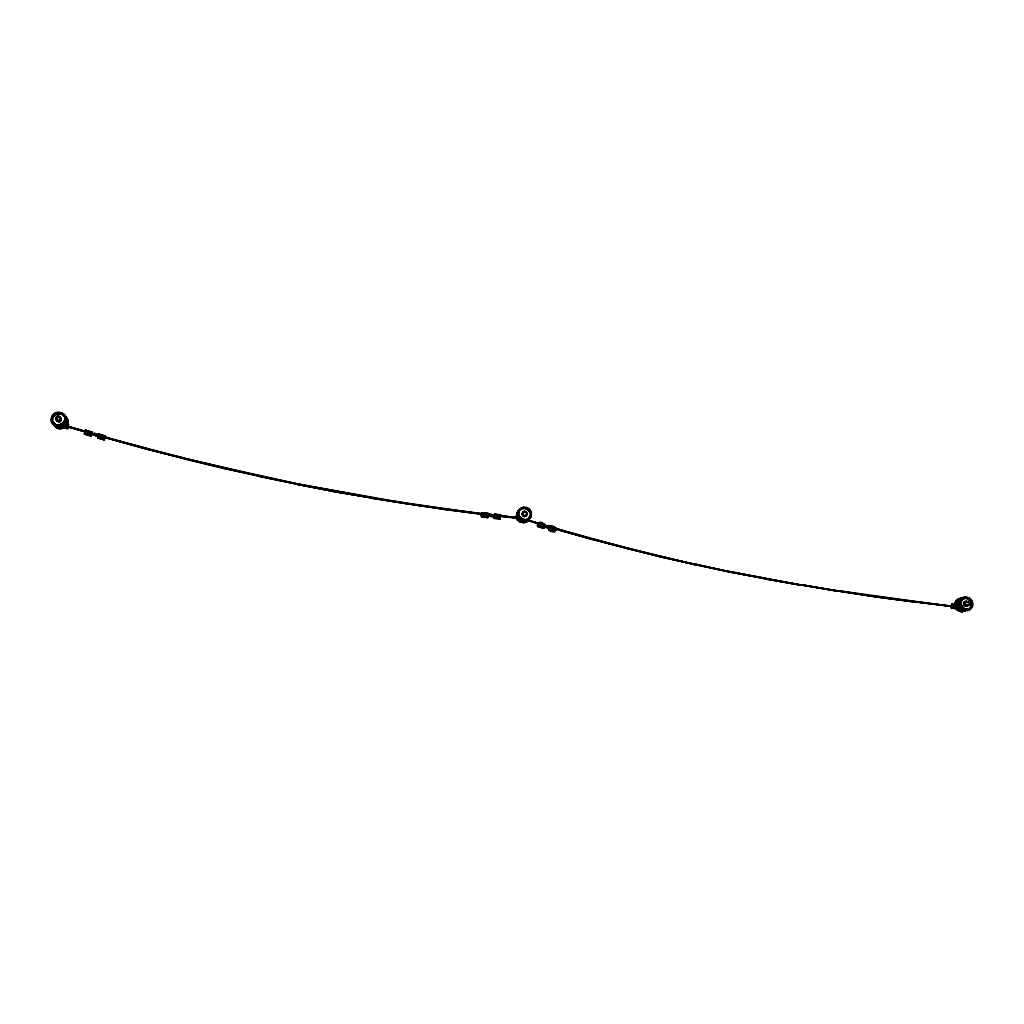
<?xml version="1.0" encoding="UTF-8"?>
<svg xmlns="http://www.w3.org/2000/svg" width="1024" height="1024" viewBox="0 0 1024 1024"><rect width="100%" height="100%" fill="white"/><g stroke="black" fill="none" stroke-linecap="round" stroke-linejoin="round"><path stroke-width="1.5" d="M967.642 598.925C963.418 597.709 970.291 598.016 967.974 598.323C970.534 600.64 973.158 607.437 968.038 609.638C968.832 610.125 971.456 609.024 969.165 608.768M53.773 422.835C52.582 428.006 68.685 423.859 64.512 415.565M67.072 420.646C65.664 412.979 64.819 420.544 66.918 422.31C67.034 428.314 57.702 429.158 55.834 425.523M55.398 424.218C50.611 421.03 58.406 431.014 56.934 424.742M55.949 425.626C44.979 415.066 55.616 428.173 59.405 428.48M84.403 434.15L85.722 430.067L84.531 434.227L90.829 436.07L92.006 431.91L91.469 432.832M962.035 609.28C972.672 611.917 954.368 604.826 962.982 599.002C961.139 597.261 962.278 601.075 964.211 598.349C964.019 596.966 961.203 597.299 961.664 598.579M528.96 518.17C527.142 522.278 517.44 517.338 518.093 512.922C521.062 507.622 517.824 511.45 522.47 508.813C528.614 505.254 534.682 522.816 528.934 509.094C522.906 506.048 521.331 508.365 518.682 510.899M958.925 610.394L960.64 611.571L961.088 610.586L965.581 610.278L961.946 611.546L963.11 610.675M523.379 508.467L523.482 507.814L523.635 508.518M528.077 518.707C528.947 519.347 523.302 524.518 523.725 521.626M524.045 521.792L524.186 520.819M524.442 520.64C524.352 519.987 528.896 521.088 527.027 519.885M522.432 521.114C521.498 521.843 525.888 521.408 525.222 519.642M530.56 513.933C530.291 507.699 532.07 517.44 529.984 517.504M58.381 412.966L60.506 412.966M58.573 424.858C58.854 427.29 59.456 424.422 56.845 425.216M56.666 426.394C62.502 427.853 52.966 427.482 53.888 424.602C51.955 421.222 52.096 415.181 57.139 414.016C61.606 411.43 66.47 417.357 62.144 413.261M527.629 520.269L529.869 516.365M517.619 515.43C516.198 517.978 517.005 518.502 518.963 520.883C519.283 521.062 516.698 516.493 519.693 519.77C518.579 520.166 524.582 520.768 525.171 520.742M838.118 591.296L801.434 584.717L838.093 591.347L838.182 590.669L952.128 606.49L875.43 596.928L875.52 596.186L875.443 596.915M521.894 522.47L523.75 522.099M694.451 564.621L694.579 563.904L729.587 571.994L801.395 585.229L765.184 578.944L765.274 578.253L729.574 571.75L659.827 556.736L694.515 564.454L625.779 547.661L558.797 529.37L558.707 530.01L592 539.456L592.102 538.714L591.974 539.443M966.246 598.451C964.8 597.094 957.594 598.899 961.472 599.552M962.534 610.918L961.946 611.546M964.813 598.349C964.941 595.814 966.784 599.539 963.354 598.413M965.67 609.805C965.542 610.714 962.304 610.739 964.173 609.702M968.704 610.112C965.478 611.904 968.947 608.64 965.914 609.344M875.443 596.877L801.382 585.037L729.562 572.019L694.451 564.518M517.606 518.298L481.178 514.099L517.632 517.862A1420.864 708.365 21.9 0 1 297.459 484.16L222.387 468.16L184.422 458.957M966.426 597.798L967.027 598.157L964.787 598.118M962.355 611.635L960.307 610.867L964.058 610.79M961.869 610.317C962.202 612.224 965.107 607.642 967.194 610.394M965.734 609.997L965.12 609.626L968.73 609.152M528.269 518.886L528.896 518.707M530.317 513.958L530.496 515.494M530.79 513.536L529.779 518.528L531.277 515.379M530.918 515.533L530.995 513.549M531.098 515.52L531.174 513.574M531.213 515.482L531.354 513.651M518.95 511.091L518.182 514.611L518.643 511.347M518.387 514.611L518.451 512.627M524.864 512.115L522.752 512.806L522.227 514.406L522.688 513.587C523.085 508.429 530.419 513.37 525.773 516.134C522.189 518.362 520.512 510.976 524.774 511.68M517.184 516.634C514.163 515.072 519.885 514.829 518.246 512.627M516.813 514.662L517.094 518.208M516.454 516.57L517.683 513.869M516.941 516.275L517.363 513.126L519.846 509.76M519.168 511.168C519.181 513.485 516.134 512.96 517.171 516.237M517.837 514.637L517.965 512.666M518.182 514.611L518.08 512.64M529.984 512.474L527.475 508.109L523.981 507.52M529.792 518.502C524.326 523.2 526.758 517.299 528.73 519.693C526.157 518.618 532.787 516.339 529.792 516.877M481.203 514.253L481.293 513.536L517.722 517.594L481.19 514.01M530.97 511.987C529.088 513.459 529.933 507.558 530.79 512.128M371.392 498.317L371.533 497.587L297.523 483.827L222.426 467.968M482.33 516.442L481.664 516.966L481.382 515.443L482.266 512.806L488.09 513.459L488.512 514.547M913.421 601.984L913.51 601.254L913.434 601.946L875.469 596.749M488.486 515.61L487.642 517.696L488.09 513.459M497.587 518.144L494.003 518.349L494.438 514.24L500.608 514.906L500.019 519.078L500.467 514.829M592.038 538.893L659.878 556.646L591.962 539.405L558.886 529.318M487.974 515.584L487.974 515.405M491.021 516.019L492.173 516.672L492.416 515.392L489.28 514.022L490.061 516.429L492.173 516.672M408.205 503.629L444.838 508.954L444.685 509.594L444.838 508.851L517.67 518.067M519.104 510.515L522.458 507.853L520.691 508.582M61.939 413.35C65.638 415.808 63.398 415.731 66.573 419.482C68.762 423.91 58.317 430.029 57.638 425.382M60.403 413.875L60.506 413.171M522.214 519.027C520.704 520.115 524.032 521.446 523.686 519.526M334.643 491.046L334.49 491.738L334.643 491.008M334.477 491.738L260.019 476.659L260.198 475.93L260.045 476.57M517.85 519.667L517.709 513.024L518.618 511.578M958.323 609.382L951.232 607.949L951.603 604.262L956.07 604.096M951.232 607.949L951.795 604.224M951.424 607.898L952.026 604.186M951.642 607.872L952.282 604.16M951.898 607.846L952.563 604.147M952.192 607.834L952.883 604.134M952.499 607.821L953.203 604.147M952.832 607.834L953.549 604.16M953.178 607.846L953.907 604.198M956.902 607.795L953.882 607.91L954.253 604.224M954.227 607.962L954.598 604.275M954.56 608.026L954.944 604.339M954.893 608.09L955.264 604.39M955.686 607.795L955.942 605.338M518.029 518.938C519.245 518.374 516.467 515.891 519.181 515.674M913.485 601.421L951.77 606.144M518.63 517.952L519.757 519.552L520.55 518.758L519.334 517.427L518.477 518.157L519.885 517.043M838.17 590.938L801.421 584.768M913.472 601.626L875.507 596.288M546.547 527.219L546.637 526.963M97.83 438.118L99.008 433.971L97.69 438.029L104.077 439.936L105.306 435.904L104.691 436.71M538.714 524.518L538.701 524.378M548.736 527.782C547.11 531.238 555.162 533.709 555.776 529.946C557.248 526.733 550.784 524.659 549.158 526.81M85.491 431.77L98.483 435.712L98.278 436.403L98.483 435.725M548.8 529.958L550.554 528.346L550.259 526.029M542.797 527.898C548.57 527.616 540.621 518.566 537.83 523.866C535.859 528.781 541.389 525.312 539.162 522.611M66.522 425.062C69.478 424.358 66.01 422.912 68.07 421.798C67.648 426.765 57.933 430.963 54.784 425.434M67.354 423.68L67.674 421.645M67.571 423.693L67.866 421.683M67.738 423.693L68.006 421.747M91.264 434.342L91.354 433.894M60.442 418.944C56.909 409.267 52.518 426.266 60.442 418.944L61.21 420.045C60.544 422.733 56.064 422.106 56.371 419.238M61.21 419.021L60.032 421.018M61.21 420.045L60.48 417.472L57.549 417.242M67.558 422.106C66.163 412.224 63.206 428.595 56.883 424.973M65.523 418.79C62.938 420.339 67.93 421.619 65.638 421.466M62.707 413.709A7.27 6.707 -11.6 0 1 64.218 414.707C66.906 415.424 63.987 424.307 65.715 418.842M65.523 420.979L65.856 418.906M66.202 419.456L65.728 423.091L64.358 422.246L63.386 423.501L64.602 424.538L65.114 422.592M64.538 417.242C69.568 421.146 65.574 431.795 58.317 427.52M67.802 423.488L67.008 423.155L66.944 420.557M838.157 590.758L875.482 596.659L838.118 591.027M51.469 419.686C53.107 414.566 50.829 421.235 51.93 419.315C51.725 423.526 52.237 418.624 54.886 425.83M51.622 419.75L51.917 417.715M51.814 419.802L52.122 417.741M52.045 419.827C52.39 415.642 57.702 411.827 62.042 414.17M56.435 419.674L56.678 418.099M952.115 606.541L875.469 596.544M481.293 513.818L517.709 517.773L517.184 515.507M297.37 484.518L297.536 483.802L297.395 484.493L334.541 491.571L408.179 504M801.408 585.139L729.626 571.469M694.566 564.173L729.638 571.763M491.213 516.032L491.405 514.253M518.771 521.024C521.075 524.096 528.422 520.742 527.846 519.104M524.646 521.024L522.611 520.947M961.536 598.861C954.739 600.909 962.33 597.299 960.192 599.386M53.594 424.064L54.554 423.923M964.006 610.829L962.163 611.712M56.602 426.598L59.162 427.533L59.174 428.723M962.189 611.021C947.61 611.418 965.722 588.288 955.43 604.211C954.624 601.779 958.963 600.602 960.806 598.682M558.733 530.022L625.779 548.096M964.096 610.368L967.155 609.715L963.213 610.88M68.378 426.317L68.173 427.059L68.378 426.317L107.558 437.696L107.354 438.438L107.546 437.696L146.291 448.32L146.125 448.96L146.291 448.32M528.742 518.08C527.616 522.291 524.838 523.546 528.973 517.67M970.099 599.219L969.587 599.296C968.397 600.538 972.058 598.31 968.23 598.054M963.238 608.038C957.99 607.731 956.352 599.898 962.086 598.413M961.997 599.974C958.362 606.618 959.59 599.795 961.318 601.216M545.51 527.437L549.606 526.221L549.376 527.501L545.51 527.437L545.728 526.17L547.699 525.632L555.853 528.051M547.264 526.976L547.482 525.696L555.942 528.435M547.699 525.632L547.482 526.912L549.376 527.501M549.158 527.552L549.389 526.285M659.853 556.365L694.541 564.365M517.338 516.006C514.714 520.051 519.181 520.576 522.01 522.368M516.877 519.603L517.338 517.12M517.043 519.565L517.504 517.082M517.248 519.526L517.709 517.043M801.382 585.306L765.184 578.765M59.072 428.582L61.146 428.608M60.39 427.546L62.029 426.854M59.264 425.51L59.635 426.47M98.47 435.904L91.418 433.741M959.296 602.778C961.459 601.293 957.197 600.563 958.861 601.664M260.109 476.301L146.086 449.05L68.237 426.893M525.504 508.646L525.811 507.571M961.6 599.706L960.538 601.51L960.154 600.96M965.491 610.534C960.73 611.098 958.336 609.408 963.763 610.47M334.579 491.379L297.446 484.262M371.507 497.626L334.477 491.699M972.48 605.133C971.354 600.87 973.517 607.296 970.829 606.554M184.602 458.253L184.422 458.957L184.602 458.214L107.443 438.067M222.554 467.418L184.563 458.394M334.541 491.571L371.494 497.856M524.173 507.891L521.971 508.403M966.31 601.638C960.41 600.205 965.683 610.202 967.795 604.454M966.554 606.106C973.978 604.531 964.237 597.504 963.584 604.173L965.158 603.597L966.387 601.37M971.29 606.733C972.646 603.085 970.099 598.771 966.336 598.003M971.507 606.784L972.16 604.902M971.725 606.822L972.442 605.018M958.31 603.021L958.746 601.101M959.821 602.803L960.256 600.947M959.987 602.867L960.422 600.947M960.858 601.037C957.12 604.301 968.589 612.826 961.549 608.166C959.539 610.893 957.658 604.25 957.99 602.79M955.226 604.16L955.648 602.266M960.538 610.483C954.803 608.486 955.738 601.856 959.36 599.68L960.781 599.386L960.358 598.592M957.402 601.715C956.365 605.837 956.442 600.653 958.362 600.448M956.762 603.584L957.197 601.69M957.632 601.779L957.747 606.451L961.05 609.971M962.022 609.933L958.195 606.285L958.374 601.178M958.144 602.957L958.579 601.101M549.517 527.949L549.517 527.923M63.565 414.502L63.808 415.181M85.005 432.23L85.146 432.102M56.819 425.638L59.277 425.754A7.296 6.72 -11.6 0 0 64.717 415.386L64.064 415.245M64.538 415.603L61.811 413.466M65.446 416.64L66.778 419.379M525.862 521.203L525.44 520.947M529.254 509.427L528.474 510.221L529.126 509.658M107.392 438.259L146.176 448.794M107.494 437.965L68.237 426.79M526.144 519.731C526.451 522.176 525.414 518.63 528.32 519.104M526.912 520.397L524.198 521.062M184.474 458.778L146.138 448.87M68.314 426.598L107.546 437.734M659.891 556.186L694.515 564.454M93.67 434.765L95.936 435.43M93.875 434.01L94.592 433.306L96.87 433.971L95.808 435.955M94.592 433.306L93.53 435.29M960.038 601.101L961.395 599.616M65.946 427.674C70.784 415.232 66.739 437.005 66.266 425.062M66.291 427.789L67.29 424.026M66.611 427.904L67.622 424.154M66.906 428.032L67.917 424.269M67.187 428.16L68.186 424.397M67.418 428.288L68.429 424.525M67.622 428.403L68.634 424.653M98.419 436.083L85.338 432.32M104.333 437.722L104.077 439.936M91.11 433.856L90.829 436.07M371.405 498.278L444.749 509.414M969.984 609.382L970.944 607.501L969.485 609.114M53.658 423.898L57.101 425.83L55.283 424.435M60.39 412.672L60.019 413.312L62.131 413.952M94.861 434.918L94.861 435.226M526.605 514.304L524.57 516.07L522.253 514.547M528.704 518.592L529.19 517.12M528.691 519.053L529.382 517.184M528.883 519.104L529.549 517.248L529.19 519.091M530.15 517.466L530.931 515.162M530.419 517.107L531.098 515.238M519.654 510.426C514.445 514.202 519.002 512.218 517.018 515.085M516.826 515.021L518.221 511.45M517.248 515.136L517.056 513.088M517.914 513.024L518.618 511.027M518.131 513.05L518.771 511.04M960.499 607.053C959.296 608.576 956.506 603.546 959.334 604.262M68.186 427.034L107.443 438.17M64.256 416.422L64.934 415.744L63.539 415.219M65.997 417.459L63.539 414.042A7.296 6.72 -11.6 0 0 51.597 417.024A7.296 6.72 -11.6 0 0 59.213 425.715M520.23 522.035L521.664 519.411M964.032 610.125L960.576 608.986M960.922 610.15L958.976 609.51L959.987 608.73M957.427 600.614C956.48 598.426 960.051 601.344 957.107 602.138M965.107 609.741L965.504 610.752M971.123 603.661C974.541 604.301 970.278 596.915 968.909 599.757M558.758 529.984L527.36 520.371M64.986 416.666L61.67 413.632M64.358 422.246L65.408 420.877M65.318 420.48L65.05 422.438L63.987 421.696M64.755 422.413L65.498 420.57M65.638 420.659L62.387 424.947L64.064 423.949M65.434 423.066L66.176 421.222L65.408 423.437L66.432 424.102M65.779 423.987C66.47 422.758 67.93 417.242 65.216 417.907M66.176 424.154L67.366 420.8L64.909 416.474M67.059 422.4C64.678 423.667 67.891 427.046 67.891 423.629M66.739 425.165L67.469 423.309M66.918 425.229L67.661 423.398M51.635 417.882C53.696 413.299 52.058 419.379 51.75 417.715M51.84 418.022L52.57 416.166M52.032 418.112L52.762 416.243M98.33 436.314L91.264 434.24M525.594 508.173L527.475 508.134M524.198 521.69L520.691 521.203L524.582 521.139M521.254 520.192L523.443 520.525M969.37 599.245L971.123 600.23L969.946 600.87M522.099 521.971L520.243 522.022M962.611 608.678L961.024 607.552L962.189 606.912M487.885 515.891L494.4 516.608M959.36 609.37L957.786 608.256L958.95 607.616M67.789 420.275L67.187 420.006M63.91 414.746L65.242 416.947M64.589 415.411L64.141 416.179L64.704 415.578M517.286 518.157L517.018 515.558M518.016 514.586L518.848 514.202M970.15 607.795L971.622 606.272L971.994 606.81M971.814 606.374L969.664 609.254M970.944 608.23L971.968 606.49L970.547 608.064M958.502 601.446L959.718 599.77M959.629 601.37L960.32 600.141M960.077 601.19L961.037 599.526M960.333 601.395L961.203 599.552M961.805 599.834C958.413 604.275 963.546 611.302 968.806 609.37M955.264 602.406L957.299 599.731M956.429 600.87L955.315 602.496L956.621 600.934M956.813 601.024C954.138 604.634 956.698 610.227 960.998 611.034M956.954 602.022L957.965 600.294M964.173 609.459L961.126 607.424M967.974 598.323L969.882 598.925M522.253 513.83L523.213 511.974M523.187 512.422L523.648 511.603M523.712 512.179L524.173 511.347M522.355 514.982L522.688 513.587M962.381 610.854L957.427 610.074L958.438 609.293M520.218 519.066L520.922 518.182M524.275 512.064L524.749 511.245M522.624 515.494L522.816 514.15M523.021 515.942L523.085 514.675M523.52 516.262L527.002 514.458M525.926 512.627L526.4 511.795M524.083 516.454L524.557 515.635M524.672 516.493L525.146 515.674M528.243 509.99L528.96 509.082L527.424 508.211M529.037 509.338L528.358 510.106M525.248 516.39L525.722 515.571M526.72 514.163L527.206 513.331M525.773 516.134L526.246 515.315M527.168 513.907L526.208 515.763M530.138 510.451L529.28 511.13M523.648 522.739L523.494 522.022L525.888 521.51M525.389 522.394L524.979 521.741M963.162 598.541L961.613 598.17L962.291 598.579M519.68 519.411L521.165 520.397M527.808 520.384L530.432 516.698M530.586 516.813L527.974 520.474M529.203 519.014L528.218 520.333M529.638 518.541L530.739 517.018M517.056 513.28L519.552 509.619M517.158 513.382L519.68 509.67M518.835 511.667L520.026 509.875M66.803 424.896L64.614 427.814L66.982 425.011M65.728 426.458L67.11 425.126M64.435 421.939C61.99 424.064 62.976 425.805 60.198 424.589M63.552 423.642L64.64 422.067M63.706 423.77L64.819 422.195M65.318 422.733L61.389 426.406L57.523 426.086M64.384 424.41L65.498 422.848M65.626 422.95C65.702 426.406 62.592 427.789 59.43 426.586M65.856 423.68L61.811 426.79L58.304 426.944M64.806 425.229L66.061 423.808M66.24 423.936L61.978 427.2L58.291 427.366M66.368 424.038L64.986 425.382M53.363 416.896C49.651 415.642 59.149 409.971 58.765 413.747M52.39 416.294L56.64 412.826L58.701 413.03M52.531 416.397L53.786 414.938M52.698 416.525L53.952 415.091M52.915 416.653L55.36 414.246L60.493 413.389M519.808 519.245L520.371 518.566L522.01 519.462M958.912 611.046L957.427 609.997L959.373 610.714M519.309 520.358L518.182 518.758M520.55 518.758L519.501 517.312M58.611 425.357L62.682 425.011L64.614 427.802M54.797 424L54.298 424.922L55.181 424.538M61.926 414.387L63.411 415.078M516.787 518.157L517.619 519.77M971.021 600.358L969.677 599.002M960.922 608.819L959.731 607.552M956.352 608.678L957.53 610.099L956.621 608.461M66.419 419.277L67.072 418.547L67.827 420.186M969.83 609.344L971.238 607.821M968.102 598.17L969.472 599.68M964.646 610.368L965.696 609.318M964.813 610.496L965.901 609.421L964.672 610.125M964.979 610.586L966.259 609.498M966.49 609.344L965.184 610.547M969.318 608.96C973.35 605.914 971.008 599.04 966.285 598.221M971.11 607.667L966.95 610.266M956.442 601.587L957.542 599.77M956.147 601.28L957.709 599.846M956.275 601.434L957.875 599.974M960.499 598.566L957.99 601.011L958.797 599.181M960.986 598.81C956.301 602.458 959.949 610.112 965.453 610.33M962.842 598.81L961.216 600.269L962.33 598.438M960.922 599.962C965.21 596.365 958.477 598.49 957.21 600.23M961.05 600.115L962.662 598.656M96.141 434.675L96.87 433.971M67.162 422.541L66.381 422.554M543.603 524.634L544.422 524.237M518.95 517.696L521.728 520.013L520.064 518.925M517.952 516.966L517.645 514.995M516.403 516.467L516.762 518.221M64.397 414.976L62.861 414.707L64.563 416.538M527.642 519.283L529.382 517.875M526.835 521.638L529.754 518.336L526.81 521.088M526.72 521.562L528.742 519.629M518.886 510.221L520.947 508.57M519.296 510.157L521.062 508.698M519.654 510.118L521.203 508.851M65.587 418.458L64.474 416.282L65.088 416.038L65.626 416.704L64.883 417.28M62.118 424.563L63.898 423.846L62.246 424.742M62.925 425.382L64.384 424.269M64.499 424.397L61.286 426.278M64.55 424.461L61.338 426.342M64.986 425.203L61.888 427.008L58.291 427.162M62.093 427.418L65.254 425.472M64.422 427.533L65.882 426.432M63.488 414.694L63.718 414.246M63.078 414.95L63.898 414.515L63.181 414.682M63.347 415.386L63.731 415.206M63.757 415.616L64.435 415.078M64.026 416.051L64.781 415.475L66.458 418.906M65.523 416.576L64.781 417.152C65.741 419.418 66.33 420.134 65.254 423.002M53.517 414.746L54.938 413.606L55.629 414.669M53.53 414.848L55.002 413.722M960.141 598.477L965.274 597.363M518.49 518.502L517.837 516.416L518.682 518.362M957.402 608.179C955.84 610.458 953.536 604.736 956.237 605.402M519.066 517.773L518.618 514.214M729.626 571.661L765.235 578.778M519.475 517.568L518.387 514.253M53.67 422.63L52.39 422.861M66.035 418.291L65.574 417.19M954.906 603.942L956.198 603.93M959.667 602.637L960.986 602.624M60.288 427.802L60.032 426.586M964.774 610.33L966.042 609.651M963.469 611.226L966.886 609.574M968.128 609.472L965.171 610.778L966.349 609.779M968.166 609.83L970.176 608.87M968.307 609.984L970.227 609.05L968.435 610.086M957.197 599.808L958.797 598.976M957.158 600.051L960.346 598.4M957.299 600.422L962.035 597.862M958.042 600.141L962.163 597.965A6.758 6.106 54.7 0 0 957.427 606.566A6.758 6.106 54.7 0 0 967.206 609.907M958.195 600.32L959.526 599.706M959.59 599.565L962.304 598.106M963.712 597.696C955.328 599.642 960.256 611.11 965.811 609.792M961.984 598.912L963.981 597.952M962.074 599.104L965.542 597.837M53.453 422.733L53.798 423.194M66.048 418.739L67.085 418.611L63.398 414.31M55.706 425.549L55.066 425.805M957.786 604.826C954.637 604.557 958.208 608.794 959.219 609.472L957.811 608.205M525.683 520.538L528.41 519.296M525.619 521.344L527.36 520.474M525.286 521.574L527.424 520.64M527.45 520.755L523.507 522.253M525.222 522.278L526.886 521.28M525.299 522.381L526.976 521.562M520.781 508.877L522.534 507.994M520.87 509.056L522.624 508.173M60.365 425.062L62.682 425.011M60.442 425.28L62.541 424.794M61.222 426.125L62.81 425.203M57.37 427.674L60.851 428.378L64.397 427.469A7.232 6.669 -11.7 0 0 66.88 418.253M60.224 427.738L64.499 427.622L59.059 428.442M54.95 413.645L56.742 412.979M55.13 413.914L56.819 413.133M54.707 424.576L53.926 424.691L52.173 420.877M518.515 518.157L522.854 520.96M966.694 597.453L968.525 598.118M964.339 602.202L966.925 601.267M963.968 602.586L965.274 602.483M963.571 603.597L965.146 603.021M966.925 602.381L968.499 601.805M959.744 605.722L958.49 606.182L959.309 605.875M958.566 606.144L959.578 607.629M956.646 606.848L955.392 607.309L956.211 607.014M958.195 606.285L956.979 606.733L957.747 606.451M961.434 605.568L960.218 606.016L962.765 608.55M970.701 602.202L971.75 601.818L970.726 600.371M970.534 600.486L972.378 603.456M963.75 604.736L965.325 604.16L968.128 605.53M964.032 605.248L965.619 604.672M964.442 605.67L966.502 605.427M967.667 605.005L969.242 604.429M965.466 606.182L967.04 605.606M967.398 605.478L968.986 604.902M966.016 606.221L968.602 605.286M967.066 610.47L966.554 609.715M517.734 517.696L518.042 519.309L520.538 521.446M65.152 417.715L64.102 415.744M57.651 426.573L55.117 425.28M517.658 516.595L518.4 516.48L518.003 514.342M517.094 513.856L517.696 514.317M961.562 599.091L959.194 599.283M964.813 601.958L965.901 601.882M966.426 605.683L963.622 604.301M964.096 610.586L968.858 609.587M961.792 611.187L968.858 609.779M961.856 611.379L965.555 610.637M966.874 610.419L968.832 609.946M960.077 598.592L965.376 597.478A6.771 6.131 54.7 0 0 958.502 604.326L961.075 608.678M958.541 599.168L965.478 597.632M958.515 599.334L963.776 597.798M524.211 521.293L525.811 520.998M523.546 522.445L525.389 521.997M523.584 522.598L525.414 522.304M522.278 507.776L524.045 507.405M522.266 507.968L524.109 507.546M521.702 508.237L524.147 507.699M524.672 520.256L526.861 519.808M524.672 520.486L526.899 520.026M524.672 520.704L526.925 520.192M524.544 521.088L526.362 520.704M961.024 604.109L959.821 604.301L961.421 607.411M58.637 425.587L60.646 425.344M58.675 425.779L61.133 425.933M58.79 426.048L61.056 425.702M59.379 426.432L61.402 426.304M56.653 413.069L58.611 412.672M56.691 413.248L58.662 412.826M959.36 599.68L959.539 600.435M65.216 416.269L67.674 420.378M956.813 603.277L956.813 605.12M518.067 511.424L518.605 512.077M960.294 598.656L960.525 599.45M960.512 611.597L958.822 610.765M959.718 602.611L960.243 604.403L960.269 602.547M958.08 604.544L958.579 602.701M956.634 608.666L954.931 605.658L955.277 603.853M517.632 515.814L516.838 515.712M554.47 531.699L553.766 530.906M957.03 603.277L957.747 603.354M971.878 605.222L971.162 605.146M965.043 597.338L966.912 597.478M964.89 597.517L966.976 597.581M964.826 597.683L967.027 597.747M964.787 597.888L967.04 597.939M961.715 598.144L963.443 598.208M961.638 598.259L963.763 598.49M960.026 599.014L961.613 599.13M960 599.219L961.536 599.322M965.107 609.843L967.36 609.894M963.418 609.971L967.334 610.099A6.771 6.131 54.7 0 1 958.502 604.326M965.568 610.406C958.81 612.058 954.24 602.074 960.64 598.605A6.733 6.093 54.7 0 0 956.262 607.923A6.733 6.093 54.7 0 0 966.771 609.344M961.05 610.816L964.006 610.957M960.307 611.085L962.496 611.354M960.32 611.277L962.445 611.52M523.955 507.648L527.373 508.352M523.942 507.84L525.773 508.006M523.942 508.058L527.066 508.928L529.485 510.989M525.235 519.885L522.112 519.245L518.95 515.763M523.072 520.141L525.248 520.115M523.392 520.346L525.235 520.333M523.021 520.371L525.21 520.653M524.211 521.51L520.883 520.819M521.933 522.138L523.738 522.317M56.819 425.446L58.957 425.626M56.845 425.792L59.302 425.997M57.523 426.291L59.61 426.611M58.432 412.634L60.493 412.813M956.646 605.12L956.595 603.533M954.995 605.683L955.008 603.891L955.264 605.696M67.072 425.28L65.997 426.65M529.907 515.891L530.342 515.558M482.099 512.87L488.243 513.536M494.438 514.24L500.608 514.906M481.92 513.075L487.757 513.728M494.272 514.445L500.736 515.123M481.754 513.408L487.59 514.048M494.106 514.778L500.826 515.469M481.613 513.843L487.45 514.483M493.965 515.213L499.827 515.853M481.498 514.342L487.322 514.995M489.05 515.302L491.162 515.533M493.85 515.725L499.712 516.365M487.795 515.392L494.49 516.134M481.421 514.893L487.245 515.546M487.782 515.482L499.635 516.915M487.757 515.661L494.477 516.403M481.382 515.443L487.206 516.096M493.734 516.826L499.597 517.466M481.382 515.955L487.219 516.608M493.747 517.338L499.597 517.99M483.789 516.608L488.154 517.094M481.446 516.403L487.27 517.056M493.798 517.786L499.648 518.438M481.536 516.749L487.987 517.427M493.888 518.118L500.339 518.81M481.664 516.966L487.808 517.632M494.003 518.349L500.173 519.014M53.21 423.654L51.968 420.979M481.28 513.92L371.43 497.946M444.71 509.312L481.254 514.022M444.685 509.491L481.216 514.189M408.154 503.898L444.787 509.235M408.243 503.642L297.485 483.968L184.512 458.586M63.168 427.674L67.904 428.634M694.477 564.595L625.677 548.173M659.942 556.39L592 539.072M146.176 448.678L184.563 458.394M65.587 427.571L64.026 426.688M67.597 420.006L67.942 422.029M558.733 529.638L592.102 539.098M85.632 430.106L92.058 432.026M98.918 433.997L105.306 435.904M85.504 430.272L92.058 432.269M98.778 434.176L105.306 436.16M86.605 430.95L91.635 432.422M98.624 434.47L104.858 436.301M85.709 430.784L92.019 432.64M99.021 434.688L105.267 436.518M85.619 431.245L91.93 433.088M98.931 435.149L105.178 436.979M98.803 435.661L105.05 437.491M98.65 436.211L104.896 438.042M85.158 432.858L91.469 434.701M98.47 436.749L104.73 438.566M84.979 433.344L91.29 435.187M98.291 437.235L104.55 439.066M84.454 433.549L91.11 435.597M97.728 437.427L104.371 439.462M84.403 433.907L90.957 435.891M97.69 437.786L104.205 439.77M558.822 529.754L527.411 519.987M527.437 519.898L558.874 529.472M538.906 522.611L544.627 524.378M550.003 526.029L555.699 527.782M538.624 522.752L544.794 524.646M538.342 523.021L544.87 525.03M538.074 523.392L544.883 525.491M550.733 527.296L555.955 528.896M537.83 523.866L544.832 526.016M550.682 527.808L555.904 529.421M543.898 525.926L549.824 527.936L537.638 524.378M550.554 528.346L555.776 529.946M543.834 526.541L549.76 528.192M543.616 526.477L549.619 528.384M537.51 524.915L544.499 527.066M550.349 528.858L555.571 530.47M538.995 525.914L544.256 527.526M550.118 529.331L555.341 530.931M537.459 525.901L543.987 527.91M548.557 529.306L555.059 531.302M537.549 526.285L543.706 528.179M548.646 529.69L554.778 531.571M537.702 526.554L543.424 528.307M55.194 424.666L57.254 425.498M55.13 424.87L58.022 425.92M55.091 425.05L57.958 426.15M56.563 426.931L59.11 427.776M57.331 427.853L59.251 428.698M60.237 412.774L62.246 413.402M60.16 412.915L62.246 413.555M60.083 413.094L62.208 413.734M525.645 507.968L527.296 508.518M523.533 520.205L520.218 518.746M521.562 519.629L523.482 520.397M521.331 520.013L522.97 520.589M522.355 521.805L519.232 520.218L520.742 521.139M522.048 522.189L519.014 520.704M966.618 597.504L968.525 598.259M966.515 597.632L968.499 598.438M962.726 609.203L965.53 610.291M961.933 609.651L963.942 610.291M960.41 610.035L962.47 610.688M958.861 610.586L960.909 611.238M972.442 603.392L972.275 605.21M518.387 512.499L517.606 512.563M482.266 512.806L482.65 513.459M494.605 514.176L495.027 515.776M962.33 608.486L964.045 609.626M960.653 608.614L962.355 609.754M960.563 608.768L962.227 609.869M959.091 609.178L960.794 610.317M959.014 609.318L960.666 610.419M957.542 609.741L959.245 610.867M527.27 508.518L528.704 509.453M519.603 519.731L520.998 520.64M519.462 519.898L520.896 520.845M63.642 415.526L65.088 416.474M60.045 417.574L61.184 418.893M57.613 421.133L56.461 419.814M53.773 423.718L55.667 424.96M55.142 425.638L57.536 427.238M55.078 425.997L57.766 427.93M55.846 426.88L57.638 428.045M55.821 427.008L57.523 428.122M518.566 511.936L517.965 511.693L518.528 512.499M51.686 421.363L51.379 419.597M54.349 415.642L53.645 414.976M969.536 599.104L970.906 600.461M959.45 607.565L960.781 608.922M959.526 609.242L957.082 604.915M957.965 609.805L955.315 605.517M956.467 608.576L957.811 609.933M528.87 509.158L530.624 512.218M528.499 509.312L529.843 510.72M519.142 517.555L520.307 519.002M518.771 517.824L520 519.13M518.323 518.643L519.539 519.936M517.632 519.667L518.784 521.05M489.28 514.022L490.304 515.162M63.232 414.4L64.653 416.141M63.04 414.541L66.816 418.995M65.818 418.214L66.637 419.149M52.851 422.323L55.398 425.267M52.672 422.464L55.258 425.459M52.518 422.605L56.358 426.995M52.429 422.746L56.179 427.098M55.667 418.573L57.677 421.568M55.974 417.434L56.512 419.098L55.744 417.984M57.498 420.672L58.893 421.811M56.346 416.96L57.126 418.061M58.752 420.608L59.52 421.709M57.434 416.32L58.202 417.434M59.84 419.981L60.595 421.082M56.845 416.576L57.626 417.677M59.341 420.365L60.109 421.466M58.061 416.218L58.829 417.331M60.211 419.494L60.979 420.595M59.277 416.474L61.286 419.469M58.688 416.269L59.456 417.382M60.173 417.254L60.941 418.355M961.254 607.488L959.77 604.326L961.114 607.552M958.182 608.115L956.864 604.954M958.016 608.192L956.544 605.043M955.443 607.296L956.467 608.755M518.374 516.019L519.296 517.67M519.168 517.734L518.272 516.096L518.925 517.952M517.542 517.133L518.464 518.758M517.274 517.299L518.234 519.181M516.941 518.042L517.722 519.731M64.333 415.654L65.83 418.381M51.802 421.082L53.146 423.616M51.686 421.171L52.621 423.014M56.896 413.325L57.139 414.016M971.584 601.882L972.224 603.494M971.366 601.958L971.827 603.584M960.307 604.198L960.768 605.811M958.413 604.378L958.976 606.003M955.981 607.091L955.494 603.84M530.637 511.949L530.995 513.856M530.445 512L530.79 513.907M518.17 514.291L518.733 516.16M517.888 514.394L518.182 516.544M517.338 514.79L517.734 517.35M516.57 516.365L516.941 518.234M67.418 419.994L67.763 422.08M66.675 418.893L67.315 422.131M66.125 417.805L66.458 420.506M65.933 417.792L66.291 419.891M65.254 417.126L65.715 419.405M51.93 419.315L52.301 421.453M51.712 419.354L52.083 421.466M51.533 419.405L51.891 421.453M297.446 484.122L297.459 484.16A1420.851 708.352 21.9 0 1 68.275 426.688M972.122 603.366L972.096 605.222M960.051 602.547L960.038 604.403M959.77 602.586L959.872 604.403M958.374 602.701L958.362 604.557M958.093 602.739L958.195 604.557M952.141 606.221A1372.07 577.318 -2.4 0 1 527.437 520.115M529.843 517.248A6.784 6.554 29.6 0 1 520.358 521.805A6.784 6.554 29.6 0 1 518.067 511.501M530.317 516.429A6.797 6.566 29.6 0 1 520.051 520.563A6.797 6.566 29.6 0 1 519.821 509.542M530.803 515.622A6.822 6.592 29.6 0 1 523.546 520.87A6.822 6.592 29.6 0 1 517.376 514.061A6.822 6.592 29.6 0 1 523.558 507.635M66.138 417.152A7.258 6.682 -11.6 0 1 62.797 426.854A7.258 6.682 -11.6 0 1 52.966 422.822M63.45 414.822A7.258 6.682 -11.6 0 1 64.96 415.821M64.384 427.507A7.232 6.669 -11.7 0 1 54.49 425.485M53.747 423.91A7.232 6.669 -11.7 0 1 53.478 422.182M64.205 415.923A7.232 6.669 -11.7 0 1 65.715 416.922M65.395 416.051A7.27 6.707 -11.6 0 1 62.042 425.779A7.27 6.707 -11.6 0 1 52.186 421.734M59.059 412.966A7.27 6.707 -11.6 0 1 60.941 413.12M481.318 513.587L489.882 514.547L481.318 513.587M500.134 516.941L500.134 516.941M957.107 608.973L957.811 609.088L957.158 608.96M971.405 600.09L970.189 598.81A6.797 6.144 54.7 0 0 960.218 601.907A6.797 6.144 54.7 0 0 968.026 610.253A6.797 6.144 54.7 0 0 971.405 600.09M530.266 510.221L529.075 508.902A6.835 6.605 29.6 0 0 518.157 511.962A6.835 6.605 29.6 0 0 525.888 520.474A6.835 6.605 29.6 0 0 530.266 510.221"/></g></svg>
